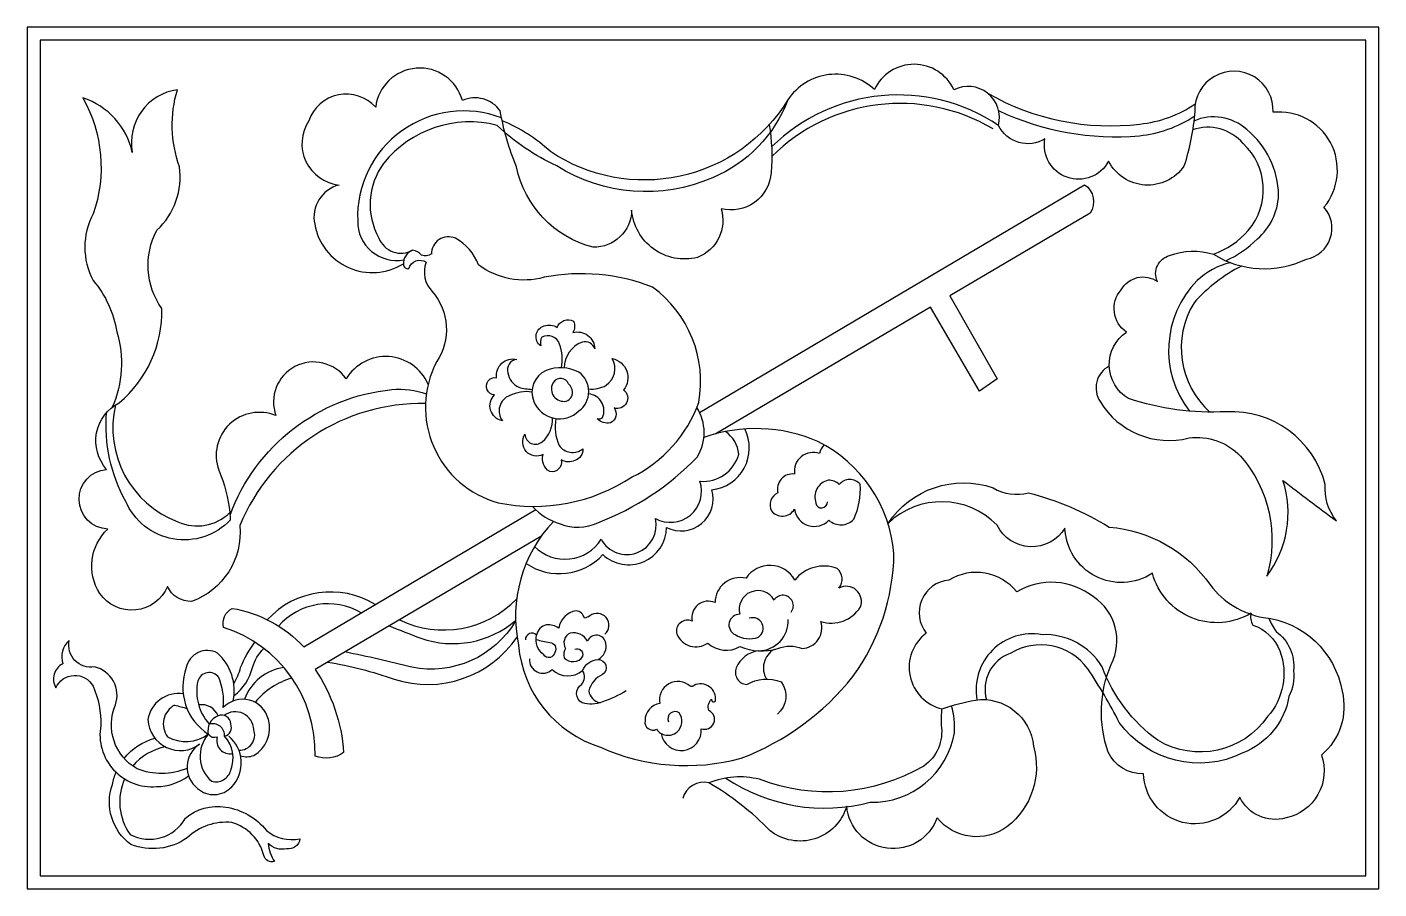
# Model space of a CAD drawing. Extents: x -66030 to 95157, y -13132 to 45879.
# Drawn here: x -10629 to -10119, y 6596 to 6921 of the extents above; entities that cross this region are included whole.
import ezdxf

# ---------------------------------------------------------------- set-up
doc = ezdxf.new("R2010")
doc.units = 0
doc.header["$LTSCALE"] = 100
doc.header["$MEASUREMENT"] = 0
doc.layers.add('4', color=121, linetype='CONTINUOUS')
doc.layers.add('TEXT', color=105, linetype='CONTINUOUS')

msp = doc.modelspace()

# ---------------------------------------------------------------- linework, layer by layer
at = {"layer": '4'}
for points in [[(-10628.72, 6596.46), (-10118.72, 6596.46), (-10118.72, 6921.46), (-10628.72, 6921.46)], [(-10623.72, 6601.46), (-10123.72, 6601.46), (-10123.72, 6916.46), (-10623.72, 6916.46)]]:
    msp.add_lwpolyline(points, close=True, dxfattribs=at)
for points in [[(-10478.38, 6779.51, 0.309975), (-10548.42, 6733.47, -0.341705), (-10566.62, 6704.9, -0.305002), (-10575.72, 6710.53, -0.592615), (-10601.28, 6707.93, -0.360552), (-10598.25, 6732.17, -0.946084), (-10598.68, 6754.68, -0.492739), (-10593.91, 6779.79, 0.226931), (-10577.88, 6815.29, -0.285224), (-10579.73, 6844.82, 0.242933), (-10571.21, 6868.81, -0.160411), (-10571.98, 6897.82, 0.428276), (-10589.02, 6874.22, 0.265682), (-10607.61, 6894.73, -0.213287), (-10603.74, 6851.01, 0.253221), (-10603.74, 6825.86, -0.13529), (-10594.83, 6806.52, -0.176498), (-10596.57, 6778.1)], [(-10341.72, 6893.98, -0.424523), (-10431.29, 6874.53, 0.087699), (-10449.48, 6886.16, 0.087699)], [(-10176.52, 6833.36, 0.093792), (-10164.58, 6841.62, 0.207677), (-10156.58, 6858.01, 0.2211), (-10168.59, 6882.79, 0.295229), (-10188.58, 6886.02, 0.295229)], [(-10174.78, 6832.66, 0.128013), (-10187.32, 6825.86, 0.375122), (-10190.25, 6776.66, 0.375122)], [(-10427.14, 6792.98, 0.134784), (-10427.84, 6801.93, 0.460108), (-10434.5, 6804.5, 0.192959), (-10434.9, 6801.21, -0.626013), (-10433.62, 6808.82, -0.223336), (-10428.72, 6808.18, -0.468026), (-10422.55, 6810.51, -0.243906), (-10422.79, 6806.26, -0.488232), (-10414.53, 6800.09, 0.409311), (-10419.34, 6802.65, 0.304781), (-10426.14, 6792.93, 0.304781)], [(-10477.38, 6786.74, 0.609492), (-10508.32, 6788.78, 0.875509), (-10534.82, 6774.93, 0.654387), (-10556.38, 6754.32, -0.076286), (-10552.27, 6738.36, -0.076286)], [(-10438.26, 6783.85, 0.149011), (-10446.64, 6782.51, 0.497242), (-10449.41, 6772.97, -0.604827), (-10452.32, 6782.79, -1.079391), (-10451.56, 6789.23, -0.533937), (-10444.01, 6796.15, 0.471769), (-10447.33, 6791.03, 0.260285), (-10443.18, 6785.63, 0.054595), (-10438.19, 6784.85)], [(-10416.86, 6785.03, 0.168543), (-10410.31, 6786.39, 0.394625), (-10407.96, 6796.43, -0.563468), (-10403.68, 6784.61, -0.855184), (-10407.24, 6777.84, -0.478303), (-10408.67, 6772.22, -0.263696), (-10413.59, 6773.78, 0.219428), (-10411.59, 6774.21, 0.504024), (-10416.84, 6783.18, 0.504024)], [(-10552.15, 6737.41, -0.286951), (-10491.07, 6784.78, -0.103504), (-10478.05, 6783.19)], [(-10595.32, 6778.99, 0.378736), (-10571.78, 6734.93, 0.31336), (-10552.27, 6738.36, 0.31336)], [(-10552.27, 6738.36, -0.044543), (-10552.07, 6735.54, -0.538123), (-10591.49, 6742.62, -0.149272), (-10598.71, 6776.09)], [(-10429.18, 6773.82, 0.163577), (-10428.01, 6763.73, 0.432326), (-10419, 6762.42, -0.341378), (-10422.06, 6758.06, -0.242933), (-10427.24, 6758.22, -0.561001), (-10431.55, 6753.86, -0.348497), (-10434.01, 6760.29, -0.774513), (-10440.88, 6767.92, 0.61865), (-10434.34, 6765.09, 0.234554), (-10430.53, 6774.08, 0.234554)], [(-10440.45, 6719.19, 0.371753), (-10411.49, 6722.57, 0.65027), (-10387.45, 6732.77, 0.659441), (-10370.42, 6747.01, 0.528884), (-10358, 6769.91)], [(-10437.26, 6725.62, 0.48366), (-10412.13, 6728.3, 0.875035), (-10391.7, 6736.17, 0.685637), (-10374.89, 6750.2, 0.362501), (-10360.21, 6760.4, 0.221428), (-10365.22, 6768.93)], [(-10327.99, 6763.91, 0.172115), (-10329.74, 6760.62, 0.569987), (-10339.16, 6752.93, 0.526964), (-10345.47, 6745.77, 0.431805), (-10347.9, 6739.03, 0.527645), (-10339.25, 6739.63, 0.619124), (-10326.2, 6735.49, 0.417354), (-10316.86, 6735.92, 0.132385), (-10314.44, 6749.05, 0.464808), (-10322.31, 6748.96, 0.20051), (-10326.46, 6750.6, 0.449694), (-10331.12, 6741.97, 0.953853), (-10326.8, 6742.4)], [(-10166.95, 6700.47, -0.498886), (-10204.2, 6715.49, -0.583399), (-10237.2, 6732.53, -0.593189), (-10262.78, 6733.65, 0.411923), (-10303.92, 6734.3, -0.341049), (-10264.27, 6747.72, 0.207065), (-10250.92, 6745.87, -0.073341), (-10220.51, 6732.9, -0.224844), (-10182.32, 6711.05, 0.186628), (-10162.3, 6698.83, -0.334456), (-10132.64, 6671.04, -0.288114), (-10140.42, 6646.97, -0.453032), (-10153.77, 6623.26, -0.36355), (-10171.2, 6631.04, -0.765184), (-10207.54, 6639.93, -0.302735), (-10220.88, 6648.08, -0.185991), (-10219.77, 6681.05, 0.384015), (-10226.45, 6706.6, 0.312121), (-10255.37, 6708.46, 0.380795), (-10280.95, 6712.9, 0.59678), (-10289.48, 6692.9, 0.638713), (-10283.55, 6664.38, -0.03587), (-10270.94, 6667.71, -0.427429), (-10249.06, 6650.3, -0.308252), (-10259.07, 6619.93, -0.401304), (-10285.4, 6623.26, -0.802279), (-10319.51, 6627.7, -0.530702), (-10348.43, 6618.44, 0.068239), (-10371.49, 6636.45, 0.405807), (-10381.37, 6630.53, 0.405807)], [(-10340.44, 6700.87, 1.037083), (-10346.9, 6705.4, 0.881471), (-10359.82, 6700.05, 0.813139), (-10361.6, 6692.36, 0.223394), (-10352.81, 6691.4, 0.884823), (-10356.24, 6698.54)], [(-10444.4, 6697.51, -0.318465), (-10483.61, 6680.09, 0.012027), (-10508.79, 6685.82, 0.012027)], [(-10492.06, 6695.67, 0.007055), (-10480.19, 6691.02, 0.267716), (-10444.41, 6697.71, 0.267716)], [(-10410.76, 6692.55, 0.984042), (-10416.43, 6699.42, -0.125046), (-10418.45, 6698.62, 0.317846), (-10421.55, 6701.31, 0.32238), (-10428.16, 6694.84, 0.155706), (-10432.75, 6696.06, 0.302759), (-10436.52, 6692.15)], [(-10166.95, 6700.47, 0.210881), (-10166.27, 6695.96, -0.222155), (-10156.12, 6686.2, -0.277772), (-10160.72, 6661.51, -0.395833), (-10202.11, 6652.51, -0.148156), (-10223.18, 6680.27, 0.273433), (-10245.79, 6692.33, 0.524536), (-10270.36, 6667.78, 0.524536)], [(-10160.26, 6698.54, 0.064905), (-10157.46, 6693.48, -0.271138), (-10150.95, 6678.74, -0.138079), (-10152.67, 6668.97, -0.265117), (-10170.11, 6647.73, -0.364093), (-10216.67, 6659.21, 0.029036), (-10228.55, 6679.5, 0.389848), (-10257.86, 6685.24, 0.393662), (-10266.78, 6667.83, 0.393662)], [(-10515.27, 6682.01, -0.043109), (-10490.22, 6675.54, 0.333283), (-10443.85, 6691.43, 0.333283)], [(-10436.71, 6690.51, 0.026411), (-10431.53, 6689.45, -0.557254), (-10429.64, 6685.68, -0.681351), (-10433.82, 6684.74, -0.297288), (-10436.52, 6692.15, 0.695607), (-10440.7, 6690.4, 0.695607)], [(-10413.32, 6682.99, 0.337772), (-10410.36, 6689.05, 0.780212), (-10417.24, 6689.86, 0.330198), (-10423.84, 6692.96, 0.443312), (-10425.6, 6687.16, 0.171431), (-10426.14, 6683.66, 0.489485), (-10418.99, 6684.2, 0.601508), (-10422.09, 6686.76)], [(-10568.36, 6641.88, -0.192602), (-10587.2, 6641.76, -0.38286), (-10595.36, 6665.93, 0.441304), (-10603.23, 6680.2, -0.523362), (-10612.85, 6690.1, 0.303022), (-10615.18, 6681.36, 0.447505), (-10617.81, 6672.34, -0.625151), (-10603.81, 6672.92, -0.111351), (-10600.9, 6658.07, 0.491754), (-10579.91, 6635.06, 0.158938), (-10567.8, 6639.08)], [(-10550.9, 6667.37, 0.2627), (-10556.87, 6685.43, 0.498476), (-10568.66, 6679.93, 0.349464), (-10560.33, 6654.8)], [(-10550.73, 6673.88, 0.079509), (-10548.14, 6679.95, -0.063858), (-10542.76, 6689.51)], [(-10550.61, 6669.45, 0.171831), (-10543.66, 6679.95, -0.141225), (-10539.34, 6687.09)], [(-10352.73, 6686.24, 0.268723), (-10361.19, 6679.86, 0.506703), (-10357.21, 6673.55, -0.234114), (-10344.29, 6674.51, -0.40759), (-10345.66, 6662.43)], [(-10439.22, 6683.26, 0.683168), (-10430.59, 6679.21, 0.382648), (-10419.12, 6678.81, 0.382648)], [(-10402.67, 6671.13, -0.048242), (-10411.84, 6666.95, -0.183285), (-10419.26, 6666.68, -0.590768), (-10419.53, 6673.56, 0.352781), (-10419.12, 6678.81, -0.300589), (-10413.32, 6682.99, -0.741449), (-10411.57, 6677.33, 0.23537), (-10416.83, 6671.13, 0.315662), (-10412.53, 6666.69, 0.315662)], [(-10389.46, 6655.04, 0.963458), (-10374.37, 6656.9, 0.951437), (-10371.49, 6663.79, -0.309613), (-10370.45, 6668.03, 0.8638), (-10369, 6667.31, 0.598074), (-10377.09, 6673.23, -0.350512), (-10378.53, 6672.91, 0.724201), (-10389.99, 6666.43, 0.365094), (-10395.59, 6659.86, 0.610461), (-10391.27, 6656.66, 0.44049), (-10383.58, 6655.62, 0.380375), (-10382.7, 6662.91, 0.73707), (-10386.78, 6659.54, 0.73707)], [(-10569.8, 6669.99, 0.417461), (-10583.12, 6660.3, 0.595979), (-10563.63, 6651.03, 0.521207), (-10564.41, 6634.38, 0.414449), (-10551.52, 6635.01, 0.438411), (-10552.62, 6654.02)], [(-10548.15, 6646.62, 0.153524), (-10543.19, 6646.79, 0.346491), (-10537.69, 6660.3, 0.5986), (-10554.67, 6664.86)], [(-10548.8, 6648.79, 0.533217), (-10543.19, 6656.53, 0.608782), (-10554.35, 6661.87)], [(-10283.69, 6664.41, 0.029303), (-10283.86, 6658.28, -0.287034), (-10290.44, 6642.79, -0.226799), (-10352.46, 6637.8, 0.158818), (-10371.49, 6636.45)], [(-10365.11, 6638.27, 0.214686), (-10310.67, 6629.13, 0.372882), (-10278.87, 6655.39, 0.085106), (-10279.94, 6665.53, 0.085106)], [(-10592.06, 6645.67, -0.161352), (-10580.45, 6653.28, -0.150722)], [(-10576.46, 6650.02, 0.175415), (-10588.86, 6642.81)], [(-10591.91, 6637.95, 0.266965), (-10589.86, 6617.05, 0.41287), (-10569, 6623.17, -0.223911), (-10553.78, 6627.3, -0.191547), (-10538.39, 6618.54, 0.232809), (-10525.81, 6615.4, -0.436491), (-10530.78, 6611.6, -0.256464), (-10537.73, 6613.58, 0.117075), (-10535.41, 6606.8, -0.440063), (-10539.38, 6609.12, 0.263409), (-10551.46, 6621.52, 0.21679), (-10568.34, 6615.73, -0.251978), (-10589.53, 6613.25, -0.334485), (-10596.48, 6635.9, -0.053942), (-10595.13, 6640.45, -0.053942)]]:
    msp.add_lwpolyline(points, format="xyb", dxfattribs=at)
for points in [[(-10437.58, 6780.33, 0.534662), (-10420.54, 6776.71, 0.510981), (-10420.54, 6791.32, 0.216447), (-10432.91, 6791.93, 0.408742)], [(-10430.04, 6787.71, 0.628661), (-10425.97, 6780.33, 0.433401), (-10422.95, 6783.94, 0.208082), (-10424.46, 6786.95, 0.561457)], [(-10371.91, 6689.2, 0.330026), (-10359.82, 6687.83, 0.173975), (-10345.52, 6687.14, -0.18805), (-10336.31, 6687.14, 0.501473), (-10329.3, 6697.3, 0.341365), (-10314.32, 6702.79, 0.691623), (-10322.43, 6709.93, 0.403865), (-10323.12, 6717.35, 0.322222), (-10339.06, 6712.96, 0.558541), (-10357.48, 6713.64, 0.482313), (-10369.16, 6704.44, 0.610157), (-10377.82, 6697.44, 0.636354), (-10383.59, 6692.63, 0.487075)]]:
    msp.add_lwpolyline(points, format="xyb", close=True, dxfattribs=at)
for centre, radius, start, end in [((-10300.06, 6827.76), 68.1, 56.266, 134.5674), ((-10213.89, 6931.15), 46.54, 276.1632, 303.7797), ((-10464, 6849.84), 40.02, 69.0742, 182.1452), ((-10218.12, 6983.54), 103.45, 244.777, 274.9952), ((-10213.87, 6926.93), 46.69, 275.858, 303.0964), ((-10489.25, 6848.16), 14.74, 179.2763, 280.5359), ((-10514.19, 6675.89), 32.55, 58.8228, 137.2667), ((-10515.16, 6679.07), 24.93, 59.8096, 138.5099), ((-10471.56, 6732.27), 38.15, 244.1395, 316.2675), ((-10352.93, 6697.64), 11.4, 270.9966, 2.4397), ((-10342.83, 6679.76), 8.11, 120.2025, 211.0524), ((-10559.99, 6673.54), 4.52, 36.5004, 162.9361), ((-10578.89, 6667.08), 24.32, 354.7618, 22.1037), ((-10529.38, 6661.67), 18.42, 97.6421, 159.9644), ((-10521.44, 6649.6), 27.34, 105.5732, 140.9646), ((-10546.04, 6671), 18.67, 168.0503, 221.6744), ((-10569.21, 6658.67), 8.1, 118.3553, 216.4036), ((-10519.69, 6862.74), 204.05, 254.8366, 256.2499), ((-10562.83, 6659.34), 6.6, 20.8172, 100.1536), ((-10554.67, 6656.21), 5.83, 109.9563, 193.9091), ((-10555.25, 6658.64), 3.36, 1.4649, 114.6994), ((-10558.65, 6654.32), 4.47, 356.1557, 107.3994), ((-10555.12, 6657.38), 3.49, 285.4331, 22.555), ((-10568.77, 6666.37), 14.32, 240.8913, 306.1089), ((-10550.96, 6646.55), 12.48, 138.597, 229.5101), ((-10558.08, 6656.38), 2.74, 214.98, 293.3631), ((-10552.13, 6652.48), 5.05, 164.1251, 281.5151), ((-10563.27, 6645.76), 12.27, 338.6907, 42.3123), ((-10557.52, 6642.71), 5.86, 254.7284, 346.0449)]:
    msp.add_arc(centre, radius, start, end, dxfattribs=at)
at = {"layer": 'TEXT'}
for points in [[(-10348.74, 6884.66, -0.061545), (-10348, 6866.62, -0.468762), (-10366.91, 6852.96, -0.396785), (-10375.85, 6834.59, -0.461976), (-10400.63, 6852.45, -0.413276), (-10415.19, 6838.42, -0.286772), (-10444.05, 6868.79, -0.057172), (-10450.19, 6889.85, 0.352941), (-10464.49, 6893.8, 0.821381), (-10497.19, 6891.24, 0.568978), (-10522.47, 6886.14, 0.559702), (-10510.98, 6861.9, 0.408293), (-10520.18, 6847.09, 0.53027), (-10486.76, 6832.19)], [(-10220.44, 6793.65, 0.446681), (-10223.88, 6780.21, 0.330762), (-10190.37, 6766.52, -0.240199), (-10170.95, 6759.67, -0.257351), (-10161.05, 6714.4, 0.245856), (-10154.96, 6750.54, 0.009782), (-10134.78, 6735.32, -0.193526), (-10138.96, 6749.02, 0.354335), (-10176.28, 6776.41, -0.091982), (-10213.22, 6781.35, -0.54549), (-10213.98, 6806.46, -0.447188), (-10216.02, 6822.32, -0.442097), (-10202.3, 6825.56, -0.468668), (-10197.73, 6835.27, -0.173651), (-10181.19, 6835.81, 0.256608), (-10146.11, 6833.96, 0.583888), (-10139.46, 6853.52, 0.673672), (-10158.66, 6889.31, 1.037681), (-10188.21, 6889.68, -0.057312), (-10192.27, 6869.02, -0.565878), (-10220.71, 6870.86, -0.857767), (-10244.72, 6879.35, -0.447175), (-10262.24, 6884.39, 0.642933), (-10279.07, 6897.8, 0.63905), (-10309.06, 6897.87, 0.465046), (-10341.72, 6893.98, -0.206565), (-10370.18, 6864.65, -0.248927), (-10428.89, 6869.14, -0.085589), (-10451.36, 6884.4, 0.295645), (-10494.2, 6870.04, 0.294739), (-10496, 6841.91, 0.463054), (-10483.25, 6837.37)], [(-10181.19, 6835.81, 0.128548), (-10168, 6844.79, 0.402532), (-10169.91, 6877.53, 0.305922), (-10189.03, 6882.72)], [(-10374.99, 6776.12), (-10229.79, 6862.03, -0.408488), (-10227.65, 6851.32), (-10280.64, 6820.13), (-10262.73, 6788.82), (-10269.37, 6784.18), (-10287.92, 6815.84), (-10369.19, 6768)], [(-10476.18, 6835.92, -0.29452), (-10479.91, 6835.46, 0.16436), (-10483.25, 6837.37, 0.317983), (-10486.76, 6831.96, 0.467343), (-10484.69, 6830.37, -0.517705), (-10478.19, 6832.79, 0.291443), (-10475.84, 6821.75, -0.33614), (-10474.17, 6795.31, 0.477712), (-10451.05, 6742.09, 0.197811), (-10400.47, 6751.8, 0.194737), (-10375.34, 6779.91, 0.288592), (-10392.76, 6823.42, 0.141089), (-10433.63, 6827.1, -0.231893), (-10458.42, 6831.79, 0.185323), (-10467.13, 6841.83, 0.547591), (-10476.18, 6835.8)], [(-10170.57, 6831.36, 0.093238), (-10188.47, 6817.49, 0.364654), (-10182.47, 6776.28)], [(-10437.98, 6740.73, 0.142742), (-10427.62, 6734.17, 0.209511), (-10413.35, 6734.57, 0.1094), (-10375.88, 6759.32, 0.28721), (-10376.06, 6778.03, 0.28721)], [(-10430.17, 6735.08, 0.245862), (-10443.31, 6688.38, 0.303154), (-10412.38, 6649.88, 0.172072), (-10359.36, 6645.72, 0.134995), (-10317.14, 6676.61, 0.155607), (-10301.68, 6722.96, 0.262034), (-10330.34, 6765.16, 0.190419), (-10373.38, 6766.69)], [(-10434.86, 6729.34), (-10520.07, 6679.18, -0.135124), (-10509.29, 6647.89, -0.258895), (-10520.04, 6646.58, 0.332844), (-10554.6, 6695.1, -0.336992), (-10551.34, 6702.27, -0.164336), (-10524.36, 6687.75), (-10436.84, 6739.53)]]:
    msp.add_lwpolyline(points, format="xyb", dxfattribs=at)
for centre, radius, start, end in [((-10220.03, 6977.67), 93.45, 240.2908, 276.8419), ((-10299.33, 6824.12), 68.55, 59.2641, 134.9412)]:
    msp.add_arc(centre, radius, start, end, dxfattribs=at)

doc.saveas('drawing.dxf')
